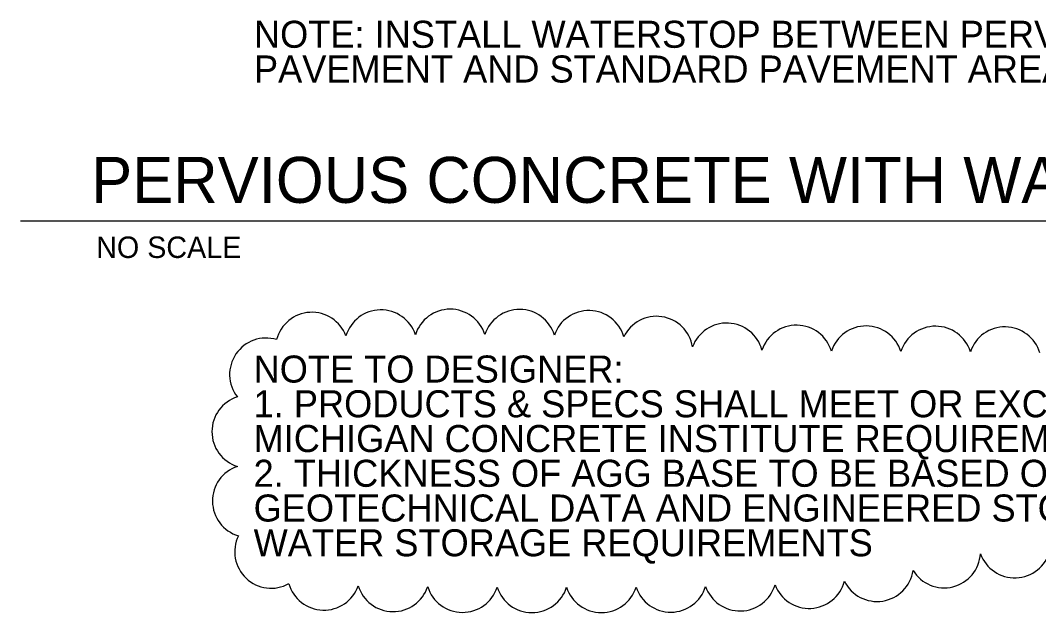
# Model space of a CAD drawing. Extents: x 9962.6 to 10035.4, y 9942 to 10013.5.
# Drawn here: x 9963.36 to 10002.65, y 9941.99 to 9964.85 of the extents above; entities that cross this region are included whole.
import ezdxf

# ---------------------------------------------------------------- set-up
doc = ezdxf.new("R2010")
doc.units = 0
for name, color, linetype in [('G-ANNO-TEXT', 7, 'Continuous'), ('G-ANNO-TTXT', 7, 'Continuous'), ('G-DETL-TEXT', 7, 'Continuous')]:
    doc.layers.add(name, color=color, linetype=linetype)

msp = doc.modelspace()

# ---------------------------------------------------------------- linework, layer by layer
at = {"layer": 'G-ANNO-TEXT'}
msp.add_line((9963.363, 9957.117), (10019.177, 9957.117), dxfattribs=at)
at = {"layer": 'G-DETL-TEXT'}
for centre, radius, start, end in [((9974.61, 9952.181), 1.405, 20.5696, 165.5696), ((9977.273, 9952.275), 1.405, 18.4728, 163.4728), ((9979.946, 9952.301), 1.405, 17.6147, 162.6147), ((9982.623, 9952.294), 1.405, 17.0833, 162.0833), ((9985.295, 9952.251), 1.405, 16.0899, 161.0899), ((9987.909, 9952.026), 1.405, 9.0744, 154.0744), ((9990.616, 9951.765), 1.405, 14.9196, 159.9196), ((9993.308, 9951.684), 1.405, 16.6052, 161.6052), ((9995.992, 9951.655), 1.405, 17.1768, 162.1768), ((9998.674, 9951.644), 1.405, 17.3636, 162.3636), ((10001.348, 9951.618), 1.405, 16.5103, 161.5103), ((9972.841, 9951.187), 1.405, 73.1257, 218.1257), ((9972.158, 9948.979), 1.405, 107.5, 252.5), ((9972.179, 9946.306), 1.405, 108.375, 253.375), ((9973.039, 9944.342), 1.405, 153.9364, 298.9364), ((9999.003, 9944.355), 1.404, 211.464, 356.464), ((10001.728, 9944.742), 1.405, 199.6977, 344.6977), ((9996.415, 9943.831), 1.406, 206.4429, 351.4429), ((9975.071, 9943.494), 1.405, 195.7868, 340.7868), ((9977.744, 9943.437), 1.405, 196.7364, 341.7364), ((9980.421, 9943.41), 1.405, 197.1399, 342.1399), ((9983.099, 9943.399), 1.405, 197.3791, 342.3791), ((9985.778, 9943.399), 1.405, 197.6265, 342.6265), ((9988.454, 9943.416), 1.405, 198.1126, 343.1126), ((9991.129, 9943.463), 1.405, 198.8753, 343.8753), ((9993.796, 9943.561), 1.405, 200.3284, 345.3284)]:
    msp.add_arc(centre, radius, start, end, dxfattribs=at)

# ---------------------------------------------------------------- texts
at = {"layer": 'G-ANNO-TEXT'}
for s, height, p in [('NOTE: INSTALL WATERSTOP BETWEEN PERVIOUS ', 1.044, (9972.376, 9963.795)), ('PAVEMENT AND STANDARD PAVEMENT AREAS', 1.044, (9972.376, 9962.454)), ('NO SCALE', 0.828, (9966.288, 9955.683)), ('NOTE TO DESIGNER:', 1.044, (9972.362, 9950.874)), ('1. PRODUCTS & SPECS SHALL MEET OR EXCEED ', 1.044, (9972.362, 9949.533)), ('MICHIGAN CONCRETE INSTITUTE REQUIREMENTS', 1.044, (9972.362, 9948.192)), ('2. THICKNESS OF AGG BASE TO BE BASED ON ', 1.044, (9972.362, 9946.851)), ('GEOTECHNICAL DATA AND ENGINEERED STORM ', 1.044, (9972.362, 9945.51)), ('WATER STORAGE REQUIREMENTS', 1.044, (9972.362, 9944.169))]:
    msp.add_text(s, height=height, dxfattribs=at).set_placement(p)
at = {"layer": 'G-ANNO-TTXT'}
msp.add_text('PERVIOUS CONCRETE WITH WATERSTOP', height=1.776, dxfattribs=at).set_placement((9966.094, 9957.809))

doc.saveas('drawing.dxf')
